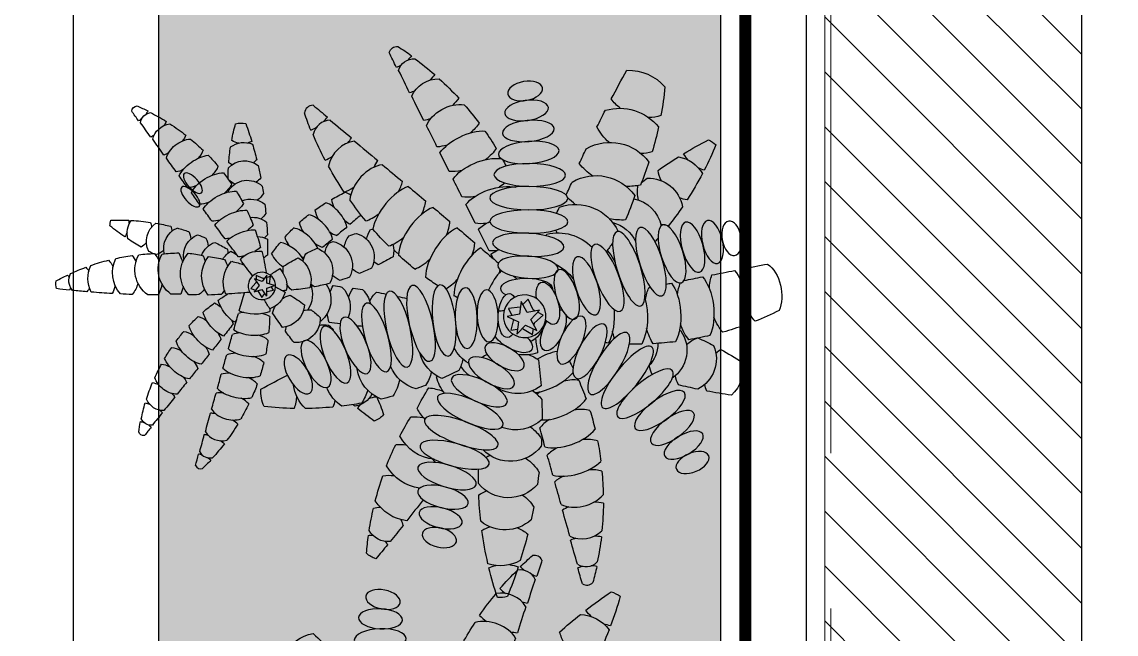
# Model space of a CAD drawing. Header units: millimetres. Extents: x -343543 to 400519, y -115663 to 104219.
# Drawn here: x -59928 to -59033, y -34765 to -34264 of the extents above; entities that cross this region are included whole.
import ezdxf
from ezdxf.xclip import XClip

# ---------------------------------------------------------------- set-up
doc = ezdxf.new("R2010")
doc.units = ezdxf.units.MM
doc.header["$XCLIPFRAME"] = 0
doc.linetypes.add("$0$02'TUONG Xay$0$HIDDEN", pattern=[0.375, 0.25, -0.125])
doc.linetypes.add('XREF MAT BANG TUONG XAY$0$CENTER', pattern=[50.8, 31.75, -6.35, 6.35, -6.35])
doc.layers.get('0').update_dxf_attribs({"color": 231, "lineweight": 0})
for name, color, linetype in [('A-FLOR', 35, 'Continuous'), ('XREF MAT BANG NOI THAT$0$A-PATT', 8, 'Continuous'), ('XREF MAT BANG NOI THAT$0$FF-Plants', 8, 'Continuous'), ('XREF MAT BANG TUONG XAY$0$A-FNSH', 8, 'Continuous'), ('XREF MAT BANG TUONG XAY$0$A-FURN', 8, 'Continuous'), ('XREF MAT BANG TUONG XAY$0$A-PATT', 8, 'Continuous')]:
    doc.layers.add(name, color=color, linetype=linetype)
for name, color, linetype, lineweight in [('A-PATT', 252, 'Continuous', 9), ('A-SYMBOLS', 10, 'Continuous', 13), ('XREF MAT BANG TUONG XAY$0$A-FINE', 8, 'Continuous', 25), ('XREF MAT BANG TUONG XAY$0$A-GRID', 8, 'XREF MAT BANG TUONG XAY$0$CENTER', 15), ('XREF MAT BANG TUONG XAY$0$A-WALL-INT', 8, 'Continuous', 9)]:
    doc.layers.add(name, color=color, linetype=linetype, lineweight=lineweight)
doc.layers.add('fix lightting yellow', color=2, linetype='Continuous', lineweight=5, true_color=0xffff00)

# ---------------------------------------------------------------- blocks, each defined once
blk = doc.blocks.new('XREF MAT BANG TUONG XAY$0$xref_IKIGAI_Cot')
at = {"layer": 'XREF MAT BANG TUONG XAY$0$A-GRID', "color": 8, "ltscale": 20}
blk.add_lwpolyline([(31400, -53920.67), (31400, -27075.56)], dxfattribs=at)
blk = doc.blocks.new('*U253')
at = {"layer": 'XREF MAT BANG TUONG XAY$0$A-PATT'}
h = blk.add_hatch(dxfattribs=at)
h.set_pattern_fill('ANSI31', color=8, scale=10)
h.set_pattern_definition([(45, (39846.79, -11293.564), (-22.45064, 22.45064), [])])
h.paths.add_polyline_path([(-38.7, 47.5), (4361.3, 47.5), (4361.3, -162.5), (-38.7, -162.5)])
at = {"layer": 'XREF MAT BANG TUONG XAY$0$A-WALL-INT', "color": 8}
blk.add_lwpolyline([(-38.7, 47.5), (4361.3, 47.5), (4361.3, -162.5), (-38.7, -162.5)], close=True, dxfattribs=at)
blk = doc.blocks.new('XREF MAT BANG TUONG XAY$0$NNNN')
at = {"layer": 'XREF MAT BANG TUONG XAY$0$A-FURN', "color": 8, "xscale": -1, "rotation": 270}
blk.add_blockref('*U253', (162.5, 12096.43), dxfattribs=at)
blk = doc.blocks.new('XREF MAT BANG NOI THAT$0$YLD.Studio-03-28')
at = {"layer": 'XREF MAT BANG NOI THAT$0$FF-Plants', "color": 8}
for p, q in [((-35.01, 218.66), (-31.74, 218.8)), ((-32.59, 213), (-35.01, 218.66)), ((-30.1, 213.92), (-32.2, 220.17)), ((-32.2, 220.17), (-26.83, 216.35)), ((-30.36, 218.86), (-29.06, 218.92)), ((-29.06, 218.92), (-24.42, 222.98)), ((-26.83, 216.35), (-21.54, 220.27)), ((-24.42, 222.98), (-23, 219.19)), ((-21.54, 220.27), (-23.52, 213.99)), ((-22.39, 217.56), (-22.33, 217.39)), ((-22.33, 217.39), (-17.04, 214.24)), ((-35.39, 210), (-30.1, 213.92)), ((-28.81, 210.07), (-35.39, 210)), ((-34.16, 207.04), (-33.37, 210.02)), ((-28.05, 207.8), (-34.16, 207.04)), ((-32.89, 211.86), (-32.59, 213)), ((-26.71, 203.82), (-28.81, 210.07)), ((-24.74, 210.11), (-26.71, 203.82)), ((-22.86, 204.47), (-25.89, 206.42)), ((-18.26, 210.09), (-24.74, 210.11)), ((-23.52, 213.99), (-18.15, 210.17)), ((-21.79, 210.1), (-22.86, 204.47)), ((-17.04, 214.24), (-20.26, 211.67)), ((-9.06, 2.82), (-8.03, 12.37)), ((-8.03, 12.37), (-2.3, 9.48)), ((-3.47, 3.35), (-1.55, 13.44)), ((-1.36, 13.34), (2.83, 4.15)), ((0.92, 8.33), (9.61, 10.47)), ((9.61, 10.47), (8.81, 4.91)), ((-15.62, -3.78), (-11.18, 0.69)), ((-13.66, 2.06), (-3.47, 3.35)), ((-4.66, -2.89), (-13.66, 2.06)), ((-9.27, 2.61), (-9.06, 2.82)), ((2.83, 4.15), (13.02, 5.44)), ((13.02, 5.44), (5.54, -1.6)), ((8.25, 0.95), (13.32, -7.22)), ((-6.85, -7.71), (-15.62, -3.78)), ((-5.92, -9.53), (-6.85, -7.71)), ((-6.58, -12.98), (-4.66, -2.89)), ((0.91, -5.95), (-6.58, -12.98)), ((3.84, -8.87), (-2.6, -15.99)), ((9.92, -10.89), (0.91, -5.95)), ((5.65, -8.55), (3.84, -8.87)), ((5.54, -1.6), (9.92, -10.89)), ((13.32, -7.22), (8.57, -8.04)), ((-2.6, -15.99), (-4.94, -11.44))]:
    blk.add_line(p, q, dxfattribs=at)
for centre, major_axis, ratio, start_param, end_param in [((126.93, 295.28), (154.05, 93.06), 1, 2.093129, 2.150944), ((-28.11, 370.05), (12.47, 1.38), 1, 1.147291, 1.658613), ((-720.71, 297.44), (696.05, 87.86), 1, -0.019775, -0.004764), ((126.93, 295.28), (179.26, 16.06), 1, 2.620889, 2.695191), ((-30.78, 359.39), (11.92, 3.92), 1, 0.563286, 1.731811), ((-28.13, 380.65), (7.38, 7.38), 1, 3.163446, 3.394357), ((-28.13, 380.65), (7.38, 7.38), 1, 4.211477, 4.434646), ((-720.71, 297.44), (-27.98, 701.02), 1, -1.525383, -1.508416), ((-31.22, 367.37), (9.85, 9.85), 1, 3.076455, 3.363905), ((126.93, 295.28), (161.17, 80.1), 1, 2.34786, 2.432422), ((-32.66, 330.92), (24.34, 7.22), 1, 0.822084, 1.709786), ((-31.22, 367.37), (9.85, 9.85), 1, 4.411154, 4.681391), ((-720.71, 297.44), (216.65, 667.29), 1, -1.201138, -1.176629), ((97.05, 330.83), (176.44, 17.96), 1, 3.00218, 3.084607), ((-74.88, 320.05), (12.94, 12.94), 1, 0.82062, 1.078808), ((-251.37, 199.89), (-213.13, 68.28), 1, 4.051837, 4.11859), ((126.93, 295.28), (107.29, 144.5), 1, 1.995112, 2.070246), ((-37.22, 309.64), (25.59, 7.36), 1, 0.581757, 1.74589), ((-31.83, 357.06), (23.56, 1.4), 1, 3.924663, 4.201909), ((-31.83, 357.06), (22.43, 7.35), 1, 4.620625, 4.910204), ((-77.5, 341.06), (12.94, 12.94), 1, 3.782735, 3.970709), ((-69.5, 305.96), (17.74, 4.46), 1, 1.070558, 1.93711), ((-77.5, 341.06), (12.94, 12.94), 1, 4.331164, 4.559334), ((-251.37, 199.89), (198.1, 104.13), 1, 0.044622, 0.102098), ((-720.71, 297.44), (-15.94, 701.4), 1, -1.561174, -1.547304), ((-167.93, 314.89), (-4.41, 4.15), 0.874189, -0.631907, 0.605204), ((-17.16, 382.24), (160.18, 56.52), 1, 3.202232, 3.258797), ((-3805.39, -4820.75), (3697.77, 5097.06), 1, 0.010517, 0.012058), ((-158.94, 303.71), (-1.27, 9.62), 0.959793, -0.027203, 1.298202), ((-167.93, 314.89), (7.33, 7.53), 0.490947, -1.435337, -1.122828), ((-3804.47, -4821.9), (-5351.81, 3318.39), 1, 4.647902, 4.650212), ((97.05, 330.83), (174.08, 33.9), 1, 3.005163, 3.095157), ((126.93, 295.28), (127.26, 127.26), 1, 2.248166, 2.319436), ((-39.65, 292.82), (24.2, 6.68), 1, 0.349234, 1.81552), ((-35.33, 339.62), (17.75, 17.75), 1, 3.237126, 3.475194), ((-35.33, 339.62), (24.87, 3.43), 1, -1.440259, -1.02539), ((113.3, 163.34), (-5.54, 152.77), 1, 0.097095, 0.15366), ((90.56, 310.2), (-4.8, 8.15), 0.490947, 0.894952, 1.248419), ((90.56, 310.2), (4.65, 2.84), 0.874189, -0.631907, 0.605204), ((-167.93, 314.89), (7.33, 7.53), 0.490947, 4.036545, 4.390012), ((-16.24, 381.09), (-165.27, 39.2), 1, 0.696456, 0.783287), ((-158.94, 303.71), (11.45, 11.76), 0.490947, -1.242361, -1.031338), ((-73.48, 322.67), (12.94, 12.94), 1, 3.653835, 3.878467), ((-62.76, 290.25), (17.63, 4.89), 1, 0.843157, 2.259346), ((-73.48, 322.67), (12.94, 12.94), 1, 4.614517, 4.925034), ((-251.37, 199.89), (-106.67, 196.75), 1, 4.695684, 4.712949), ((-720.71, 297.44), (4.17, 701.56), 1, -1.563026, -1.550692), ((111.07, 162.3), (-108.1, 108.1), 1, -0.487515, -0.393227), ((64.36, 297.58), (-7.76, 9.92), 0.800189, 3.860592, 5.342894), ((112.08, 162.81), (-49.51, 144.63), 1, -0.132709, -0.045878), ((78.73, 305.04), (-7.5, 12.73), 0.490947, 0.941091, 1.224771), ((78.73, 305.04), (-8.66, 1.18), 0.959793, 3.11439, 4.439794), ((90.56, 310.2), (-4.8, 8.15), 0.490947, 1.706256, 2.018765), ((-3506.28, 4685.53), (4396.41, 3576.45), 1, -1.566496, -1.564955), ((-146.73, 290.5), (8.37, 11.22), 0.800189, 0.718999, 2.201301), ((-3803.62, -4822.84), (-5285.14, 3423.57), 1, 4.664988, 4.667502), ((97.05, 330.83), (-24.91, 175.59), 1, 1.600203, 1.670446), ((-57.01, 276.13), (17.51, 5.3), 1, 1.041301, 2.442574), ((-69.5, 305.96), (18.03, 3.11), 1, -0.858259, -0.431968), ((126.37, 276.32), (160.28, 81.86), 1, 2.561375, 2.637785), ((-33.47, 327.58), (-31.96, 4.13), 1, 1.051212, 1.280295), ((-40.21, 273.86), (24.18, 6.74), 1, 0.34663, 1.812916), ((-33.47, 327.58), (30.91, 9.1), 1, 4.595233, 4.887164), ((110.16, 161.69), (-108.1, 108.1), 1, -0.371224, -0.289813), ((49.87, 288.97), (-10.5, 13.85), 0.490947, 0.705769, 1.183947), ((49.87, 288.97), (-9.31, 11.6), 0.671515, 3.780069, 5.510321), ((64.36, 297.58), (-9.68, 14.44), 0.490947, 0.847911, 1.176828), ((78.73, 305.04), (-7.5, 12.73), 0.490947, 1.899231, 2.110255), ((-3507.5, 4685.01), (-3612.43, 4366.89), 1, 3.135264, 3.137574), ((-158.94, 303.71), (11.45, 11.76), 0.490947, 4.082683, 4.366363), ((-15.39, 380.15), (163.44, 46.24), 1, 3.430249, 3.524537), ((-133.26, 277.48), (9.71, 13.37), 0.671515, 0.638476, 2.368728), ((-146.73, 290.5), (12.65, 14.6), 0.490947, -1.176481, -0.937354), ((-3802.7, -4823.64), (3748.2, 5060.09), 1, 0.012815, 0.015), ((-69.5, 305.96), (12.94, 12.94), 1, 3.610658, 3.836879), ((-721.27, 278.48), (6.11, 701.55), 1, -1.559332, -1.54792), ((110.16, 161.69), (140.84, 59.44), 1, 1.700812, 1.771763), ((36.77, 280.2), (-11.29, 13.22), 0.490947, 0.612122, 1.183947), ((36.77, 280.2), (-11.29, 13.22), 0.490947, 3.820292, 5.530953), ((64.36, 297.58), (-9.68, 14.44), 0.490947, 1.965112, 2.204238), ((-3508.52, 4684.49), (-3637.95, 4345.65), 1, 3.126715, 3.12923), ((-146.73, 290.5), (12.65, 14.6), 0.490947, 3.989504, 4.318421), ((-120.03, 266.01), (10.87, 15.97), 0.490947, 0.678699, 2.38936), ((-133.26, 277.48), (11.78, 15.31), 0.490947, -1.152148, -0.795463), ((-110.5, 270.5), (-7.85, 7.1), 0.416275, 3.141593, 9.424778), ((-3802.7, -4823.64), (3746.64, 5061.25), 1, 0.009963, 0.011888), ((-99.39, 272.52), (-7.85, 7.1), 0.416275, 3.141593, 9.424778), ((97.05, 330.83), (-125.41, 125.41), 1, 1.0565, 1.112329), ((-51.24, 259.94), (17.6, 4.98), 1, 1.11615, 2.491989), ((-34.83, 318.83), (38.3, 15.42), 1, 3.860214, 4.06393), ((-36.53, 255.61), (24.13, 6.93), 1, 0.525946, 2.02247), ((-34.83, 318.83), (39.33, 12.58), 1, 4.615045, 4.778236), ((110.16, 161.69), (-135.48, 70.83), 1, -0.447445, -0.381296), ((24.2, 270.68), (-12.04, 12.54), 0.490947, 0.587277, 1.183947), ((24.2, 270.68), (-12.04, 12.54), 0.490947, 3.745574, 5.607066), ((49.87, 288.97), (-10.5, 13.85), 0.490947, 1.989445, 2.346129), ((-3509.43, 4683.88), (4426, 3539.76), 1, -1.56581, -1.563625), ((-14.47, 379.35), (-167.56, 27.83), 1, 0.84524, 0.926651), ((-106.15, 255.33), (9.92, 16.57), 0.490947, 0.603982, 2.465473), ((-120.03, 266.01), (10.87, 15.97), 0.490947, -1.152148, -0.707001), ((-3802.7, -4823.64), (-5699.58, 2677.37), 1, 4.521646, 4.52347), ((-62.76, 290.25), (18.23, 1.57), 1, 4.16472, 4.507719), ((125, 298.86), (169.97, 59.18), 1, 2.943454, 3.012207), ((-720.63, 285.06), (47.67, 699.96), 1, -1.530529, -1.51896), ((110.16, 161.69), (122.85, 90.99), 1, 1.683103, 1.75189), ((12.21, 260.44), (-12.75, 11.82), 0.490947, 3.756496, 5.600887), ((36.77, 280.2), (-11.29, 13.22), 0.490947, 1.989445, 2.434591), ((-3509.43, 4683.88), (-3727.07, 4269.46), 1, 3.100959, 3.102883), ((-133.26, 277.48), (11.78, 15.31), 0.490947, 3.847362, 4.32554), ((-91.67, 245.47), (8.94, 17.12), 0.490947, 0.614903, 2.459294), ((-106.15, 255.33), (9.92, 16.57), 0.490947, -1.152148, -0.692206), ((-3802.7, -4823.64), (-5360.71, 3303.99), 1, 4.632097, 4.634029), ((97.05, 330.83), (165.49, 63.78), 1, 3.144178, 3.184993), ((-57.01, 276.13), (12.94, 12.94), 1, 3.443401, 3.816748), ((-44.88, 246.33), (17.75, 4.44), 1, 1.692739, 2.549569), ((-41.03, 285.06), (17.75, 17.75), 1, 3.51061, 3.720912), ((-34.53, 238.25), (24.11, 6.98), 1, 0.623023, 1.976347), ((-39.57, 280.44), (17.75, 17.75), 1, 4.607864, 4.865684), ((110.16, 161.69), (137.81, 66.16), 1, 1.97756, 2.055063), ((0.84, 249.53), (-13.41, 11.06), 0.490947, 3.843286, 5.522008), ((12.21, 260.44), (-12.75, 11.82), 0.490947, 0.644013, 1.183947), ((24.2, 270.68), (-12.04, 12.54), 0.490947, 1.989445, 2.449387), ((-3509.43, 4683.88), (4624.03, 3276.85), 1, -1.51289, -1.511066), ((1732.81, -5819.56), (6080.13, 1638.78), 1, 1.570977, 1.573492), ((1733.93, -5818.97), (6080.08, 1638.94), 1, 1.568463, 1.570774), ((1735.19, -5818.21), (6085.55, 1618.54), 1, 1.570168, 1.571709), ((-0.63, 379.26), (142.85, 91.9), 1, -1.384301, -1.327735), ((-14.47, 379.35), (-155.63, 68.05), 1, 1.208042, 1.278992), ((-120.03, 266.01), (10.87, 15.97), 0.490947, 3.753714, 4.32554), ((-76.64, 236.47), (7.93, 17.61), 0.490947, 0.701694, 2.380415), ((-91.67, 245.47), (8.94, 17.12), 0.490947, -1.152148, -0.763559), ((-3802.7, -4823.64), (-5126.91, 3656.28), 1, 4.696406, 4.698617), ((97.05, 330.83), (166.05, 62.3), 1, 3.239772, 3.303996), ((127.6, 283.85), (176.15, 36.91), 1, 3.081133, 3.153915), ((-720.04, 286.02), (-701.55, 6.28), 1, 3.0954, 3.110587), ((0.84, 249.53), (-13.41, 11.06), 0.490947, 0.772729, 1.183947), ((-3509.43, 4683.88), (4666.78, 3215.67), 1, -1.502458, -1.500526), ((1731.66, -5819.98), (-1615.59, 6086.33), 1, 0.006845, 0.00903), ((-1.9, 378.5), (-165.87, 36.57), 1, 2.451966, 2.538798), ((-14.47, 379.35), (138.98, 97.66), 1, 3.437173, 3.503321), ((-106.15, 255.33), (9.92, 16.57), 0.490947, 3.728869, 4.32554), ((-61.12, 228.36), (6.89, 18.04), 0.490947, 0.844988, 2.249936), ((-76.64, 236.47), (7.93, 17.61), 0.490947, -1.152148, -0.911655), ((-3802.7, -4823.64), (3939.99, 4912.23), 1, 0.037597, 0.040172), ((-51.24, 259.94), (12.94, 12.94), 1, 3.621671, 3.816748), ((-39.12, 230.15), (17.91, 3.74), 1, 1.89308, 2.40635), ((-35.43, 264.12), (-23.07, 1.39), 1, 1.051839, 1.328745), ((-29.43, 220.51), (24.16, 6.83), 1, 0.898919, 2.050573), ((-35.43, 264.12), (-16.34, 16.34), 1, 2.931778, 3.115115), ((-720.04, 286.02), (616.83, 334.27), 1, -0.585206, -0.557024), ((110.16, 161.69), (152.65, 8.26), 1, 2.473403, 2.533368), ((-9.89, 237.97), (-14.03, 10.26), 0.490947, 3.98658, 5.391529), ((-3509.43, 4683.88), (-3616.54, 4363.48), 1, 3.118357, 3.120569), ((12.21, 260.44), (-12.75, 11.82), 0.490947, 1.989445, 2.378033), ((1731.66, -5819.98), (-1740.97, 6051.66), 1, -0.008287, -0.006463), ((1731.66, -5819.98), (-1657.99, 6074.92), 1, 0.002676, 0.0046), ((-3.02, 377.92), (155.04, 69.38), 1, -1.435677, -1.341389), ((-141.91, 231.11), (17.04, 5.05), 1, 2.602097, 3.077178), ((-114.8, 77.71), (158.16, 43.13), 1, 1.492263, 1.578396), ((-160.74, 229.8), (12.57, 12.57), 1, 5.680202, 6.026293), ((-125.98, 228.84), (17.08, 4.94), 1, 2.204083, 3.274454), ((-114.8, 77.71), (161.68, 27.08), 1, 1.480864, 1.559591), ((-111.01, 228.25), (17.08, 4.93), 1, 2.024853, 3.533691), ((-141.91, 231.11), (12.57, 12.57), 1, 5.915152, 6.098959), ((-114.8, 77.71), (-163.94, 0.05), 1, 4.705661, 4.762338), ((-125.98, 228.84), (-12.57, 12.57), 1, 4.344355, 4.730658), ((-95.08, 225.98), (17.1, 4.88), 1, 1.825605, 3.619336), ((-114.8, 77.71), (-163.91, 2.86), 0.999998, 4.659635, 4.664546), ((-14.47, 379.35), (-169.58, 9.68), 1, 1.073324, 1.14211), ((-91.67, 245.47), (8.94, 17.12), 0.490947, 3.785606, 4.32554), ((97.05, 330.83), (-101.46, 145.46), 1, 1.503452, 1.53593), ((-61.12, 228.36), (6.89, 18.04), 0.490947, -1.382632, -1.117508), ((127.6, 283.85), (-65.98, 167.44), 1, 1.44855, 1.508293), ((1731.66, -5819.98), (6040.95, 1777.78), 1, 1.561619, 1.56383), ((-3509.43, 4683.88), (4456.75, 3501), 0.999996, -1.568653, -1.568182), ((0.84, 249.53), (-13.41, 11.06), 0.490947, 1.989445, 2.229937), ((1731.66, -5819.98), (6068.37, 1681.78), 1, 1.574905, 1.576837), ((-55.75, 518.68), (-309.33, 1.14), 1, 1.233335, 1.283195), ((-160.74, 229.8), (12.57, 12.57), 1, 5.066836, 5.260238), ((-79.67, 223.11), (17.07, 4.96), 1, 2.442404, 3.561484), ((-14.47, 379.35), (161.01, 54.1), 1, 3.938294, 4.015798), ((-76.64, 236.47), (7.93, 17.61), 0.490947, 3.914322, 4.32554), ((-44.34, 218.17), (2.86, 15.19), 0.674119, 0.619056, 1.96912), ((-3801.92, -4824.15), (-5247.07, 3481.64), 1, 4.656891, 4.659536), ((-26.44, 214.07), (10.66, 3.34), 1, 2.51498, 8.798165), ((1731.66, -5819.98), (-1741.86, 6051.4), 1, -0.000673, 0.001759), ((-4.16, 377.5), (162.71, 48.75), 1, -1.409424, -1.328013), ((-55.75, 518.68), (304.85, 52.5), 1, 4.258408, 4.300752), ((-141.91, 231.11), (12.57, 12.57), 1, 4.691759, 4.895835), ((-55.75, 518.68), (218.73, 218.73), 1, 3.701511, 3.734949), ((-125.98, 228.84), (-12.57, 12.57), 1, 3.037108, 3.325039), ((-111.01, 228.25), (17.18, 4.57), 1, -1.309181, -0.889153), ((-64.79, 221.43), (17.1, 4.87), 1, 2.737371, 3.549404), ((-14.47, 379.35), (168.73, 19.57), 1, 4.249273, 4.338395), ((-49.05, 218.03), (12.57, 12.57), 1, 2.371043, 2.858653), ((-61.12, 228.36), (6.89, 18.04), 0.490947, 4.093897, 4.421075), ((-4.16, 377.5), (164.77, 41.25), 1, 4.707412, 4.773561), ((526.07, -46.66), (-534.41, 43.59), 1, -0.428061, -0.382463), ((-4.16, 377.5), (166.05, 35.75), 1, -1.435097, -1.364146), ((59.69, 184.07), (29.02, 10.35), 1, 0.808688, 1.28377), ((-55.75, 518.68), (86.22, 297.08), 1, 3.254285, 3.273493), ((-55.75, 518.68), (-309.08, 12.59), 1, 1.49001, 1.514148), ((-95.08, 225.98), (12.57, 12.57), 1, 4.474951, 4.815659), ((-55.75, 518.68), (72.56, 300.7), 1, 3.304557, 3.338343), ((-79.67, 223.11), (12.57, 12.57), 1, 4.633718, 4.82376), ((-55.75, 518.68), (303.42, 60.18), 1, 4.487866, 4.529554), ((35.51, 81.27), (131.95, 77.19), 1, 1.656346, 1.73385), ((-13.69, 378.84), (130.31, 108.96), 1, 3.770987, 3.877921), ((-64.79, 221.43), (12.57, 12.57), 1, 4.751811, 4.987715), ((168.91, 65.58), (175.84, 175.84), 1, 1.749512, 1.787497), ((-26.44, 214.07), (18.86, 5.87), 1, 4.670835, 5.646892), ((-194.26, -81.14), (-340.97, 43.28), 1, 4.265182, 4.291331), ((-4.16, 377.5), (-169.25, 14.4), 1, 1.633457, 1.647085), ((-4.16, 377.5), (163.33, 46.63), 1, 4.450499, 4.528003), ((-4.16, 377.5), (164.53, 42.22), 1, 4.590669, 4.659456), ((-210.33, 182.27), (274.76, 72.47), 1, -0.238473, -0.152339), ((-26.44, 214.07), (19.57, 5.52), 1, 3.665974, 4.623303), ((136.04, 286.66), (163.45, 80.39), 1, 3.162192, 3.211903), ((0.15, 186.04), (19.73, 0.93), 1, 2.492605, 2.840702), ((-12.17, 199.02), (19.05, 5.22), 1, 4.498677, 5.919621), ((0.15, 186.04), (18.66, 6.47), 1, 1.463413, 1.78637), ((-194.26, -81.14), (332.46, 87.19), 1, 0.686963, 0.72865), ((45.87, 184.29), (-15.39, 9.32), 0.456009, 4.712389, 10.995574), ((35.51, 81.27), (122.26, 91.78), 1, 1.654961, 1.723748), ((168.91, 65.58), (-248.62, 4.92), 1, -0.533723, -0.478886), ((-38.49, 176.4), (19.76, 4.77), 1, 1.257993, 1.538395), ((-38.49, 176.4), (14.37, 14.37), 1, 6.20659, 6.525099), ((-219.23, 208.35), (194.06, 34.27), 1, -0.344998, -0.269905), ((-219.23, 208.35), (-2.52, 197.04), 1, 4.62716, 4.640944), ((136.04, 286.66), (161.48, 84.28), 1, 3.213448, 3.290852), ((12.76, 175.19), (13.97, 13.97), 1, 0.893491, 1.083533), ((-194.26, -81.14), (330.16, 95.54), 1, 0.616686, 0.650472), ((51.18, 157.5), (29.51, 8.88), 1, 0.454219, 1.166567), ((-252.68, -71.77), (187.37, 187.37), 1, 0.403099, 0.459664), ((35.51, 81.27), (-148.48, 36.37), 1, -0.491682, -0.425533), ((-43.03, 160.33), (19.47, 5.84), 1, 1.450716, 1.781814), ((-31.6, 194.2), (19.44, 5.96), 1, 3.340978, 4.744634), ((12.76, 175.19), (13.97, 13.97), 1, 2.10285, 2.425749), ((0.15, 186.04), (19.09, 5.09), 1, 4.409152, 6.108959), ((37.36, 169.77), (-18.94, 9.66), 0.405439, 4.712389, 10.995574), ((62.91, 216.62), (29.87, 7.57), 1, 4.47824, 4.82433), ((7404.17, 6422.59), (-6352.26, 7493.3), 1, 1.55729, 1.558831), ((-250.78, -73.07), (261.79, 41), 1, 0.939147, 1.025978), ((35.51, 81.27), (126.64, 85.63), 1, 1.922607, 1.993558), ((168.91, 65.58), (175.84, 175.84), 1, 1.886405, 1.928292), ((-219.23, 208.35), (83.86, 178.33), 1, -1.386044, -1.32182), ((-43.03, 160.33), (14.37, 14.37), 1, 6.051325, 6.246402), ((-19.36, 195.28), (21.85, 5.76), 1, 4.079193, 5.036001), ((-9.04, 158.46), (15.97, 15.97), 1, 1.62073, 1.685999), ((136.04, 286.66), (-147, 107.56), 1, 1.299788, 1.35347), ((526.07, -46.66), (138.11, 518.1), 0.999988, 1.397662, 1.398225), ((-210.33, 182.27), (225.55, 172.84), 1, -0.746111, -0.667384), ((-4398.2, 3808.72), (-4372.42, 3605.73), 1, 3.130858, 3.132682), ((-49.93, 142.53), (20.08, 3.19), 1, 1.584425, 2.014209), ((-38.49, 176.4), (19.63, 5.27), 1, 3.264132, 4.962173), ((-15.18, 180.12), (21.78, 6), 1, 3.848498, 5.329427), ((-152.83, 119.29), (-39.14, 157.18), 0.999998, -1.523468, -1.519833), ((29.73, 153.87), (-23, 9.44), 0.362784, 4.712389, 10.995574), ((25.1, 162.9), (13.97, 13.97), 1, 2.141547, 2.531114), ((7406.07, 6421.3), (7719.22, 6075.73), 1, 3.166088, 3.168398), ((-249.22, -74.28), (240.39, 111.48), 1, 0.552036, 0.646324), ((35.51, 81.27), (152.83, 3.55), 1, 2.59867, 2.680081), ((-4398.2, 3808.72), (3709.3, 4284.92), 1, -1.56033, -1.558406), ((168.91, 65.58), (-235.52, 79.79), 1, -0.059773, -0.044377), ((-43.03, 160.33), (19.7, 5.03), 1, 3.119432, 4.947597), ((-49.93, 142.53), (19.63, 5.28), 1, 0.11264, 0.485987), ((-7.94, 123.66), (26.28, 26.28), 1, 1.152024, 1.315215), ((596.91, 254.59), (622.34, 106.69), 1, 3.129017, 3.14043), ((-7.94, 123.66), (35.75, 10.14), 1, 0.979264, 1.182981), ((-157.18, 139.15), (114.54, 114.54), 1, 5.565279, 5.620627), ((136.04, 286.66), (128.8, 128.8), 1, 3.129157, 3.158314), ((12.76, 175.19), (-13.97, 13.97), 1, 2.186059, 2.216859), ((45.83, 132.09), (29.23, 9.76), 1, 0.24432, 0.891093), ((59.69, 184.07), (-21.79, 21.79), 1, 2.605271, 2.789078), ((-55.34, 126.48), (19.56, 5.55), 1, 1.427415, 1.933279), ((-219.23, 208.35), (102.72, 168.17), 1, -1.36396, -1.323145), ((-9.38, 164.4), (21.7, 6.3), 1, 3.632054, 4.833195), ((22.16, 137.48), (-22.9, 9.68), 0.362784, 4.712389, 10.995574), ((-210.33, 182.27), (284.07, 6.79), 1, -0.199224, -0.142547), ((7407.63, 6420.08), (8439.57, 5027.37), 1, 3.298149, 3.300663), ((-247.88, -75.62), (-253.08, 78.52), 1, 4.325258, 4.406669), ((-4398.2, 3808.72), (-4350.72, 3631.89), 1, 3.131468, 3.133513), ((168.91, 65.58), (247.86, 20.07), 1, 2.745054, 2.77094), ((-49.93, 142.53), (19.47, 5.84), 1, 3.143861, 4.874981), ((-219.23, 208.35), (-196.25, 17.86), 1, 2.791531, 2.84736), ((-55.34, 126.48), (18.96, 7.33), 1, 0.02821, 0.371208), ((-7.93, 115.69), (27.09, 10.34), 1, 1.529921, 1.821852), ((599.04, 237.65), (446.48, 446.48), 1, 2.51248, 2.524814), ((-155.05, 122.21), (-53.34, 152.94), 1, 4.436484, 4.462597), ((37.32, 105.52), (29.5, 8.92), 1, 0.070833, 1.148318), ((52.57, 141.4), (18.84, 5.94), 1, -1.380608, -0.489438), ((-193.37, -80.66), (272.7, 209.21), 0.999999, 0.034329, 0.040727), ((83.87, 118.76), (13.97, 13.97), 1, 1.326609, 1.520011), ((-193.37, -80.66), (302.02, 164.06), 1, 0.133382, 0.183242), ((-61.07, 108.37), (19.97, 3.81), 1, 1.553919, 1.98021), ((-7.25, 147.46), (22.08, 4.8), 1, 3.700579, 4.290899), ((-4.62, 105.25), (21.36, 7.37), 1, 1.660238, 2.075107), ((15.6, 120.29), (-28.08, 8.27), 0.32034, 4.712389, 10.995574), ((51.18, 157.5), (29.65, 8.4), 1, 4.685359, 5.071661), ((83.87, 118.76), (19.39, 3.79), 1, 2.53236, 2.87845), ((212.26, -123.41), (216.66, 130.03), 1, 1.183698, 1.258), ((165.08, 110.91), (16.86, 5.1), 1, -0.398908, 0.769616), ((192.02, 124.28), (10.36, 10.36), 1, 2.177455, 2.408366), ((212.26, -123.41), (123.87, 220.24), 1, 0.592112, 0.649927), ((179.63, 116.05), (17.05, 4.43), 1, 0.017414, 0.528736), ((168.91, 65.58), (-241.25, 60.29), 1, 0.002879, 0.010825), ((-247.88, -75.62), (-252.5, 80.36), 1, 4.227807, 4.298758), ((-219.23, 208.35), (-195.85, 21.8), 1, 2.710852, 2.781096), ((-61.07, 108.37), (14.37, 14.37), 1, 6.040312, 6.266533), ((599.04, 237.65), (-118.6, 620.18), 1, 1.568655, 1.58163), ((-210.33, 182.27), (200.93, 200.93), 1, 5.229534, 5.264231), ((136.93, 287.13), (180.4, 25.21), 1, 4.162602, 4.248736), ((65.77, 129.34), (19.56, 2.78), 1, -0.991297, -0.516216), ((212.26, -123.41), (243.25, 68.4), 1, 1.548958, 1.633521), ((130.29, 91.05), (34.26, 9.83), 1, -0.154889, 0.732814), ((174.08, 117.62), (13.83, 13.83), 1, 2.090464, 2.377913), ((-442.18, 870.59), (-725.84, 665.89), 1, 3.003743, 3.018754), ((-214.12, 102.47), (-7.06, 4.74), 0.874189, -0.631907, 0.605204), ((-4076.43, -7844.51), (-8058.88, 3635.95), 1, 4.682984, 4.684525), ((7408.97, 6418.74), (7972.1, 5739.9), 1, 3.214224, 3.216408), ((8.86, 102.44), (-31.05, 7.29), 0.300118, 4.712389, 10.995574), ((27.94, 80.03), (29.81, 7.8), 1, 0.004255, 0.944321), ((212.26, -123.41), (-178.67, 178.67), 1, -0.414961, -0.339827), ((101.85, 79.89), (36.02, 10.01), 1, -0.133882, 0.768981), ((161.54, 110.34), (32.81, 4.67), 1, 2.856985, 3.134232), ((-442.18, 870.59), (801.61, 572.42), 1, -1.520806, -1.503839), ((192.02, 124.28), (10.36, 10.36), 1, 3.225486, 3.448654), ((-20.7, 230.29), (-231.06, 59.01), 1, 0.81374, 0.870305), ((-199.1, 89.05), (-3.96, 13.04), 0.959793, -0.027203, 1.298202), ((-214.12, 102.47), (8.43, 12.11), 0.490947, -1.435337, -1.122828), ((-4074.9, -7845.89), (4068.89, 7849.19), 1, 0.022593, 0.024903), ((-55.34, 126.48), (19.81, 4.54), 1, 4.229445, 4.734078), ((-69.85, 91.43), (14.37, 14.37), 1, 6.083489, 6.308121), ((-219.23, 208.35), (-162.14, 111.99), 0.999993, 3.177662, 3.179972), ((-247.88, -75.62), (-247.49, 94.68), 1, 4.177625, 4.243774), ((599.04, 237.65), (-135.55, 616.7), 1, 1.569186, 1.581315), ((45.83, 132.09), (29.57, 8.66), 1, 4.562886, 5.044669), ((212.26, -123.41), (237.46, 86.4), 1, 1.698623, 1.769893), ((80.27, 69.71), (33.9, 9.65), 1, -0.177157, 0.821616), ((138.4, 100.91), (24.92, 24.92), 1, 2.251134, 2.489202), ((174.08, 117.62), (13.83, 13.83), 1, 3.425162, 3.695399), ((-214.12, 102.47), (8.43, 12.11), 0.490947, 4.036545, 4.390012), ((-179.16, 73.54), (9.02, 17.45), 0.800189, 0.718999, 2.201301), ((-199.1, 89.05), (13.17, 18.92), 0.490947, -1.242361, -1.031338), ((-4073.5, -7847), (4073.7, 7846.7), 1, 0.020515, 0.023029), ((7408.97, 6418.74), (7565.69, 6265.88), 1, 3.149351, 3.151275), ((4.15, 83.88), (-31.05, 7.29), 0.300118, 4.712389, 10.995574), ((125.75, 89.41), (31.99, 31.99), 1, 2.292971, 2.522054), ((-442.18, 870.59), (910.7, 375.34), 1, -1.318792, -1.296699), ((-19.16, 228.9), (226.43, 74.85), 1, 3.449787, 3.536618), ((-179.16, 73.54), (14.17, 23.12), 0.490947, -1.176481, -0.937354), ((20.76, 55.09), (29.64, 8.42), 1, 0.111098, 1.050224), ((-210.33, 182.27), (135.08, 249.99), 1, -1.44289, -1.413733), ((189.63, -137.44), (232.66, 98.59), 1, 1.646774, 1.723184), ((57.64, 55.67), (33.49, 10.99), 1, 0.477208, 0.781672), ((93.51, 50.97), (-10.8, 30.01), 0.300118, 1.570796326502317, 7.853981633681903), ((111.64, 56.42), (-7.72, 28.24), 0.32034, 1.570796326843089, 7.853981634022675), ((129.01, 62.6), (-7.23, 23.79), 0.362784, 1.570796326542845, 7.853981633722432), ((146.35, 65.94), (-5.23, 20.61), 0.405439, 1.570796326753082, 7.853981633932668), ((161.54, 110.34), (-23.43, 23.43), 1, 1.594904, 1.627151), ((163.18, 67.82), (-4.34, 17.46), 0.456009, 1.570796327003859, 7.853981634183445), ((179.29, 68.9), (-3.44, 13.91), 0.543524, 1.570796326758771, 7.853981633938357), ((-199.1, 89.05), (13.17, 18.92), 0.490947, 4.082683, 4.366363), ((-157.53, 58.59), (10.38, 20.74), 0.671515, 0.638476, 2.368728), ((-4072.05, -7847.89), (4291.59, 7729.68), 1, 0.045968, 0.048152), ((7408.97, 6418.74), (-7814.55, 5952.61), 1, 1.353149, 1.354972), ((-247.88, -75.62), (-225.55, 139.07), 1, 4.276146, 4.322723), ((1.84, 65.02), (-29.08, 3.35), 0.32034, 4.712389, 10.995574), ((37.32, 105.52), (29.7, 8.22), 1, 4.657908, 5.047475), ((114.45, 84.22), (55.34, 17.26), 1, 2.954557, 3.158273), ((76.05, 43.59), (-11.97, 26.71), 0.32034, 1.570796326202381, 7.853981633381967), ((138.4, 100.91), (24.92, 24.92), 1, 3.208423, 3.306613), ((-17.77, 227.8), (219.55, 93.13), 1, 3.468642, 3.56293), ((-136.57, 45.73), (11.39, 24.61), 0.490947, 0.678699, 2.38936), ((-157.53, 58.59), (12.81, 23.9), 0.490947, -1.152148, -0.795463), ((-4072.05, -7847.89), (-8006.89, 3749.05), 1, 4.686888, 4.688812), ((-210.33, 182.27), (200.93, 200.93), 1, 5.025432, 5.079115), ((214.95, -118.36), (178.67, 178.67), 1, 1.507122, 1.510757), ((39.13, 37.21), (32.6, 13.39), 1, 0.497671, 0.926523), ((-179.16, 73.54), (14.17, 23.12), 0.490947, 3.989504, 4.318421), ((-114.89, 34.11), (9.94, 25.23), 0.490947, 0.603982, 2.420377), ((-136.57, 45.73), (11.39, 24.61), 0.490947, -1.152148, -0.707001), ((-4072.05, -7847.89), (4131.37, 7816.49), 1, 0.020191, 0.022015), ((7408.97, 6418.74), (7593.47, 6232.18), 1, 3.159148, 3.16108), ((-0.12, 46.92), (-24.85, 0.77), 0.362784, 4.712389, 10.995574), ((-247.88, -75.62), (-132.14, 229.68), 1, 4.701668, 4.714353), ((10.37, 29.18), (29.95, 7.23), 1, 0.306291, 0.866837), ((59.21, 36.19), (-10.29, 22.63), 0.362784, 1.570796326205139, 7.853981633384725), ((-16.31, 226.91), (208.22, 116.26), 1, 3.476887, 3.558298), ((-92.58, 23.77), (8.46, 25.76), 0.490947, 0.614903, 2.459294), ((-114.89, 34.11), (9.94, 25.23), 0.490947, -1.152148, -0.692206), ((-4072.05, -7847.89), (-7987.25, 3790.71), 1, 4.686738, 4.688669), ((44.58, 26.29), (-10.69, 18.38), 0.405439, 4.712389, 10.995574), ((27.94, 80.03), (29.51, 8.85), 1, 4.597926, 4.920824), ((20.36, 21.41), (35.04, 3.76), 1, 0.611668, 0.904591), ((-157.53, 58.59), (12.81, 23.9), 0.490947, 3.847362, 4.32554), ((-69.7, 14.75), (6.95, 26.21), 0.490947, 0.701694, 1.194978), ((-92.58, 23.77), (8.46, 25.76), 0.490947, -1.152148, -0.763559), ((-4072.05, -7847.89), (4134.36, 7814.91), 1, 0.014988, 0.0172), ((-2.03, 29.34), (-21.23, 1.07), 0.405439, 4.712389, 10.995574), ((131.9, -270.46), (303.95, 46.02), 1, 1.410038, 1.448165), ((115.03, 12.41), (30.45, 8.87), 1, -1.13023, 0.600891), ((170.71, 18.85), (30.84, 7.37), 1, 2.308965, 2.535186), ((131.9, -270.46), (272.76, 141.78), 1, 0.980189, 1.050433), ((-16.31, 226.91), (-238.48, 0.16), 1, 0.960407, 1.031357), ((-136.57, 45.73), (11.39, 24.61), 0.490947, 3.753714, 4.32554), ((-98.24, -4.21), (-0.17, 31.89), 0.300118, 1.570796327715664, 7.85398163489525), ((-79.1, -4.35), (-0.17, 31.89), 0.300118, 1.570796327681729, 7.853981634861315), ((7408.97, 6418.74), (7542.37, 6293.93), 1, 3.153558, 3.155493), ((-69.7, 14.75), (6.95, 26.21), 0.490947, -1.152148, -0.911655), ((31.44, 15.55), (-8.97, 15.6), 0.456009, 4.712389, 10.995574), ((-210.33, 182.27), (117.51, 258.72), 1, 4.57275, 4.590231), ((85.3, 10.6), (30.46, 8.83), 1, -1.194927, 0.516377), ((141.32, 15.18), (22.42, 22.42), 1, 1.840951, 1.956005), ((141.32, 15.18), (30.56, 8.47), 1, -1.009427, 0.406762), ((200.45, 17.42), (29.63, 11.31), 1, 2.222132, 2.446764), ((131.9, -270.46), (305.03, 38.2), 1, 1.220489, 1.310482), ((170.71, 18.85), (30.57, 8.42), 1, -0.803958, 0.062594), ((233.01, 15.25), (22.42, 22.42), 1, 1.930346, 2.11832), ((131.9, -270.46), (304.53, 42.02), 1, 1.114106, 1.196533), ((-135.56, -4.21), (1.64, 24.81), 0.362784, 1.570796328117058, 7.853981635296644), ((-117.19, -5.07), (-0.24, 29.27), 0.32034, 1.570796327763428, 7.853981634943015), ((-114.89, 34.11), (9.94, 25.23), 0.490947, 4.089229, 4.32554), ((-60.17, -3.81), (-1.93, 29.21), 0.32034, 1.570796327460503, 7.853981634640089), ((-46.34, 7.07), (5.41, 26.57), 0.490947, 0.844988, 1.162328), ((-4072.05, -7847.89), (4020.43, 7874.12), 0.999995, -0.000358, 0.000114), ((-41.75, -3.63), (-1.75, 24.8), 0.362784, 1.570796327655833, 7.853981634835419), ((-24.15, -2.6), (-0.19, 21.26), 0.405439, -0.638013, 3.222605), ((-2.21, 12.53), (17.97, 0.96), 0.456009, -0.597189, 3.712648), ((-1.68, -0.85), (16.8, 4.68), 1, 0.976365, 7.25955), ((526.07, -46.66), (-533.78, 50.69), 1, -0.031866, -0.022297), ((16.7, 8.87), (-8.97, 15.6), 0.456009, 0.467456, 0.526537), ((16.7, 8.87), (-8.97, 15.6), 0.456009, 2.146873, 5.563258), ((29.85, 4.77), (30.46, 8.82), 1, -0.925589, 0.347124), ((20.36, 21.41), (-24.92, 24.92), 1, 3.981782, 4.006026), ((196.77, 21.01), (29.26, 12.23), 1, -0.642229, -0.384041), ((-185.93, -1.32), (2.52, 14.11), 0.543524, 1.570796329850885, 7.853981637030471), ((-169.96, -2.47), (2.51, 17.82), 0.456009, 1.570796329214219, 7.853981636393805), ((-153.2, -3.84), (1.96, 21.17), 0.405439, 1.570796328573082, 7.853981635752668), ((-16.31, 226.91), (-229.22, 65.8), 1, 1.354724, 1.380164), ((59.57, 6.58), (30.5, 8.67), 1, -1.032415, 0.085581), ((233.01, 15.25), (30.06, 10.11), 1, 2.93965, 3.167819), ((81.71, 372.75), (371.35, 112.19), 1, -1.545573, -1.47882), ((7408.97, 6418.74), (7448.64, 6404.58), 0.999996, 3.142396, 3.142759), ((-1.68, -0.85), (30.78, 7.61), 1, -0.583658, -0.076766), ((170.71, 18.85), (31.33, 4.91), 1, 3.588127, 4.014418), ((200.45, 17.42), (29.86, 10.67), 1, 3.204448, 3.514965), ((81.71, 372.75), (375.62, 96.94), 1, 4.706787, 4.764263), ((-16.31, 226.91), (43.89, 234.41), 0.999817, 3.101661, 3.102023), ((2.69, -9.62), (16.43, 7.35), 0.456009, 4.469975, 5.881978), ((59.57, 6.58), (31.6, 2.68), 1, 3.411523, 3.691925), ((85.3, 10.6), (29.74, 11), 1, 3.388901, 3.719999), ((115.03, 12.41), (30.13, 9.89), 1, 3.425709, 3.855493), ((141.32, 15.18), (30.42, 8.96), 1, 3.418614, 3.924478), ((81.71, 372.75), (387.2, 23.64), 1, -1.44344, -1.416014), ((-12.27, -19.93), (-17.13, 5.51), 0.456009, -1.202658, 3.956111), ((9.82, -24.4), (16.43, 7.35), 0.456009, 3.676106, 8.112547), ((81.71, 372.75), (125.7, 366.99), 1, 3.303209, 3.333224), ((81.71, 372.75), (303.3, 241.85), 1, 3.916053, 3.97089), ((81.71, 372.75), (385.57, 42.67), 1, 4.562726, 4.604613), ((-2252.85, -8538.39), (-8545.74, 2266.3), 1, 4.701636, 4.70346), ((81.71, 372.75), (274.3, 274.3), 1, 3.970904, 3.9863), ((81.71, 372.75), (381.59, 69.8), 1, 4.646106, 4.671992), ((-87.23, -62.66), (27.69, 27.69), 1, 0.325822, 0.38925), ((-30.7, -28.05), (37.63, 10.85), 1, 2.625319, 3.656142), ((347.71, -1031.03), (-421.87, 1009.88), 1, -0.006631, -0.005322), ((-8.86, -9.28), (37.91, 9.83), 1, 3.330519, 3.823619), ((-19.42, -35.27), (-20.27, 6.41), 0.405439, 4.712389, 10.995574), ((17.85, -39.21), (19.27, 8.99), 0.405439, 1.57079632768765, 7.853981634867236), ((-2252.85, -8538.39), (-8551.83, 2243.17), 1, 4.696208, 4.698132), ((-2252.85, -8538.39), (-8621.33, 1959.18), 1, 4.660334, 4.662519), ((359.2, -1027.87), (-505.61, 970.67), 1, -0.046419, -0.035711), ((-54.01, -42.19), (37.73, 10.48), 1, 2.536003, 3.99264), ((349.46, -1031.24), (-463.71, 991.37), 1, -0.028589, -0.02333), ((9.82, -24.4), (16.43, 7.35), 0.456009, 2.859453, 3.117262), ((-2251.17, -8538.7), (-8572.61, 2162.43), 1, 4.681123, 4.683637), ((-77.49, -59.29), (37.64, 10.78), 1, 2.340663, 3.806949), ((-144.74, -80.92), (62.14, 16.95), 1, 0.376175, 0.503716), ((-26.5, -51.49), (-23.66, 7.62), 0.362784, 4.712389, 10.995574), ((26.92, -54.35), (22.08, 11.43), 0.362784, 1.570796327497962, 7.853981634677549), ((146.28, 173.41), (125.19, 202.98), 1, 3.20818, 3.236102), ((-2249.4, -8538.82), (2847.8, 8369.93), 1, 0.047108, 0.049418), ((-2247.33, -8538.82), (-8509.72, 2398), 1, 4.704566, 4.706107), ((-104.73, -70.83), (37.6, 10.95), 1, 2.336167, 3.802453), ((331.95, -1039.41), (-475.18, 985.92), 1, -0.016941, -0.004606), ((-158.04, -84.69), (48.67, 12.59), 1, 0.346459, 0.63839), ((-33.09, -68.65), (-27.34, 10.47), 0.32034, 4.712389, 10.995574), ((37, -69.71), (24.92, 15.36), 0.32034, 1.570796327774609, 7.853981634954195), ((146.28, 173.41), (218.45, 95.67), 1, 3.887248, 3.956035), ((331.95, -1039.41), (-534.86, 954.86), 1, -0.047903, -0.034034), ((-173.89, -95.15), (38.14, 8.87), 1, 0.469374, 0.884243), ((48.34, -84.81), (24.81, 20.04), 0.300118, 1.57079632810651, 7.853981635286097), ((146.28, 173.41), (-237.73, 18.93), 1, 1.348729, 1.414878), ((146.28, 173.41), (237.52, 21.41), 1, 4.428413, 4.499364), ((149.73, 172.98), (223.14, 84.15), 1, 4.474071, 4.560902), ((151.8, 172.98), (230.46, 61.33), 1, 4.668631, 4.725197), ((-130.17, -78.33), (39.97, 11.33), 1, 2.586623, 3.750756), ((-144.74, -80.92), (63.14, 12.72), 1, -0.23803, -0.034314), ((-40.5, -86.16), (-30.37, 9.73), 0.300118, 4.712389, 10.995574), ((-220.45, 158.67), (243.63, 139.54), 1, -1.489547, -1.458183), ((-35.41, -47.99), (27.47, 7.73), 1, 3.664996, 4.302342), ((0.63, -59.31), (30.07, 1.97), 0.490947, 4.416405, 5.391529), ((-243.8, -91.45), (264.26, 19.49), 1, 0.009088, 0.019373), ((146.28, 173.41), (194.5, 137.99), 1, 4.006003, 4.087414), ((147.96, 173.1), (221.93, 87.29), 1, 4.351733, 4.446021), ((331.95, -1039.41), (-902.87, 618.6), 1, -0.48404, -0.459531), ((-200.9, -101.55), (36.26, 6.41), 1, 0.480209, 0.769788), ((-50.58, -65.86), (27.48, 7.71), 1, 3.119645, 3.993323), ((-0.76, -86.6), (30.13, 0.22), 0.490947, 0.96074, 1.183947), ((61.65, -99.31), (18.92, 22.34), 0.32034, 1.570796328619921, 7.853981635799506), ((-163.3, -85.72), (38.08, 10.86), 1, 2.834025, 3.721727), ((-158.04, -84.69), (49.34, 9.64), 1, -0.410561, -0.181478), ((-189.38, 175.29), (267.12, 86.45), 1, -1.561478, -1.485068), ((-243.8, -91.45), (263.77, 25.24), 1, -0.115009, -0.077099), ((75.39, -111.51), (14.64, 20.1), 0.362784, 1.570796329213647, 7.853981636393232), ((-173.89, -95.15), (37.89, 9.89), 1, -0.514776, -0.276708), ((-216.63, 163.75), (274.39, 59.47), 1, -1.461924, -1.390655), ((164.81, -310.51), (246.87, 246.87), 1, 1.695842, 1.713107), ((-103.93, -121.7), (26.46, 10.7), 1, 0.929655, 1.355947), ((-69.77, -84.57), (27.63, 7.13), 1, 3.083987, 4.256555), ((-46.34, -104.18), (-27.9, 8.85), 0.32034, 4.712389, 10.995574), ((-0.76, -86.6), (30.13, 0.22), 0.490947, 4.156103, 5.522008), ((-200.9, -101.55), (36.6, 4.02), 1, -0.407081, -0.129834), ((-216.63, 163.75), (273.46, 63.61), 1, 4.699825, 4.77496), ((-86.05, -101.92), (27.29, 8.36), 1, 2.817212, 4.233401), ((9598.21, -2076.1), (2025.09, 9612.52), 0.999996, 1.576143, 1.576274), ((-3.74, -113.76), (-30.09, 1.53), 0.490947, -1.152148, -0.763559), ((-3.74, -113.76), (-30.09, 1.53), 0.490947, 3.785606, 4.32554), ((-243.8, -91.45), (253.99, 75.53), 1, -0.413209, -0.344422), ((20.15, -82.2), (26.71, 7.46), 1, 4.4537, 5.200923), ((33.25, -129.97), (27.7, 1.31), 1, 1.048117, 1.324965), ((89.67, -121.79), (12.46, 17.23), 0.405439, 1.570796329326606, 7.853981636506192), ((-216.63, 163.75), (248.92, 129.86), 1, 4.329382, 4.413944), ((164.81, -310.51), (347.81, 30.31), 1, 2.442768, 2.500244), ((-125.03, -138.22), (28.31, 3.58), 1, 0.992036, 1.302554), ((-52.66, -121.47), (-23.66, 7.62), 0.362784, 4.712389, 10.995574), ((-103.93, -121.7), (27.93, 5.85), 1, -0.092452, 0.13377), ((-247.58, 98.25), (-195.64, 195.64), 1, 3.074822, 3.088233), ((103.71, -131.02), (9.17, 15.48), 0.456009, 1.570796330207066, 7.853981637386653), ((-247.58, 98.25), (258.06, 99.76), 1, -1.338969, -1.268726), ((9598.21, -2076.1), (1960.63, 9625.89), 0.999995, 1.570929, 1.571374), ((-3.74, -113.76), (-30.09, 1.53), 0.490947, 0.614903, 2.459294), ((26.1, -105.91), (26.71, 7.46), 1, 3.832451, 5.407049), ((42.16, -151.58), (26.58, 7.9), 1, 0.822433, 1.110363), ((117.96, -138.21), (5.53, 13.22), 0.543524, 1.570796330777153, 7.853981637956739), ((164.81, -310.51), (335.81, 95.52), 1, 2.324239, 2.390992), ((-148.49, -155.88), (20.18, 20.18), 1, 0.049122, 0.277291), ((-103.93, -121.7), (27.45, 7.81), 1, 3.041096, 3.907647), ((-247.58, 98.25), (268.25, 67.73), 1, -1.331889, -1.241895), ((-125.03, -138.22), (27.47, 7.75), 1, -0.117756, 0.106875), ((-58.11, -138.26), (-20.48, 5.72), 0.405439, 4.712389, 10.995574), ((9598.21, -2076.1), (-9657.65, 1797.41), 1, -0.015287, -0.01372), ((-8.3, -140.7), (-29.95, 3.28), 0.490947, -1.152148, -0.762871), ((-8.3, -140.7), (-29.95, 3.28), 0.490947, 3.728869, 4.32554), ((249.16, -37.37), (-180.84, 180.84), 1, 1.145565, 1.150477), ((42.16, -151.58), (26.99, 6.37), 1, 2.186811, 2.573114), ((-414.46, -240.64), (-94.86, 473.15), 1, -1.563798, -1.53036), ((-148.49, -155.88), (20.18, 20.18), 1, 5.783878, 5.971852), ((-243.8, -91.45), (235.19, 122.06), 1, -0.711068, -0.64492), ((249.16, -37.37), (251.39, 46.98), 1, 3.38012, 3.436797), ((33.25, -129.97), (26.64, 7.72), 1, 4.024889, 5.533726), ((-120.41, -138.5), (27.48, 7.72), 1, 3.333395, 3.591583), ((-247.58, 98.25), (262.76, 86.63), 1, -1.496933, -1.414506), ((-62.44, -154.51), (-17.52, 4.12), 0.456009, 4.712389, 10.995574), ((-14.41, -167.33), (-29.71, 5.01), 0.490947, -1.152148, -0.707001), ((-8.3, -140.7), (-29.95, 3.28), 0.490947, 0.603982, 2.465473), ((49.31, -175.65), (19.61, 19.61), 1, 0.409717, 0.613792), ((-414.46, -240.64), (472.42, 98.43), 1, -0.058503, -0.016159), ((9598.21, -2076.1), (2618.51, 9468.06), 1, 1.643686, 1.64561), ((-14.41, -167.33), (-29.71, 5.01), 0.490947, 3.753714, 4.32554), ((49.31, -175.65), (19.61, 19.61), 1, 1.633109, 1.816916), ((-65.4, -170.23), (-14.12, 2.44), 0.543524, 4.712389, 10.995574), ((-243.8, -91.45), (223.08, 143.01), 1, -0.91466, -0.843709), ((249.16, -37.37), (-201.19, 157.88), 1, 1.171755, 1.250482), ((42.16, -151.58), (26.72, 7.43), 1, 4.215397, 5.285768), ((9598.21, -2076.1), (-9680.08, 1672.37), 1, -0.02331, -0.021125), ((-22.06, -193.56), (-29.37, 6.73), 0.490947, -1.152148, -0.795463), ((-14.41, -167.33), (-29.71, 5.01), 0.490947, 0.678699, 2.38936), ((-22.06, -193.56), (-29.37, 6.73), 0.490947, 3.847362, 4.32554), ((-243.8, -91.45), (172.72, 200.95), 1, -1.320605, -1.239195), ((-22.06, -193.56), (-25.27, 5.06), 0.671515, 0.638476, 2.368728)]:
    blk.add_ellipse(centre, major_axis=major_axis, ratio=ratio, start_param=start_param, end_param=end_param, dxfattribs=at)
at = {"layer": 'XREF MAT BANG NOI THAT$0$FF-Plants', "color": 8, "extrusion": (0, 0, -1)}
for centre, major_axis, ratio, start_param, end_param in [((88.81, 248.1), (-3.93, 13.43), 0.800189, 0.718999, 2.201301), ((104.86, 256.22), (-6.63, 15.02), 0.490947, -1.242361, -1.031338), ((104.86, 256.22), (4.54, 8.58), 0.959793, -0.027203, 1.298201), ((117.18, 263.57), (-4.24, 9.61), 0.490947, -1.435337, -1.122828), ((117.18, 263.57), (5.58, 2.35), 0.874189, -0.631907, 0.605204), ((71.64, 240.59), (-5.7, 18.46), 0.490947, -1.152148, -0.795463), ((71.64, 240.59), (-4.43, 15.92), 0.671515, 0.638476, 2.368728), ((88.81, 248.1), (-6.76, 18.09), 0.490947, -1.176481, -0.937354), ((117.18, 263.57), (-4.24, 9.61), 0.490947, 4.036545, 4.390012), ((38.5, 229.29), (-3.52, 18.99), 0.490947, -1.152148, -0.692206), ((38.5, 229.29), (-3.52, 18.99), 0.490947, 0.603982, 2.465473), ((55.24, 234.46), (-4.61, 18.76), 0.490947, -1.152148, -0.707001), ((55.24, 234.46), (-4.61, 18.76), 0.490947, 0.678699, 2.38936), ((104.86, 256.22), (-6.63, 15.02), 0.490947, 4.082683, 4.366363), ((4.28, 221.9), (-1.29, 19.27), 0.490947, -1.152148, -0.911655), ((4.28, 221.9), (-1.29, 19.27), 0.490947, 0.701694, 2.380415), ((21.5, 225.1), (-2.41, 19.16), 0.490947, -1.152148, -0.763559), ((21.5, 225.1), (-2.41, 19.16), 0.490947, 0.614903, 2.459294), ((88.81, 248.1), (-6.76, 18.09), 0.490947, 3.989504, 4.318421), ((-13.1, 219.71), (-0.17, 19.31), 0.490947, 0.844988, 2.249936), ((55.24, 234.46), (-4.61, 18.76), 0.490947, 3.753714, 4.32554), ((71.64, 240.59), (-5.7, 18.46), 0.490947, 3.847362, 4.32554), ((21.5, 225.1), (-2.41, 19.16), 0.490947, 3.785606, 4.32554), ((38.5, 229.29), (-3.52, 18.99), 0.490947, 3.728869, 4.32554), ((-49.67, 192.68), (-10.73, 13.68), 0.490947, 0.772729, 1.678136), ((4.28, 221.9), (-1.29, 19.27), 0.490947, 3.914322, 4.32554), ((-49.67, 192.68), (-10.73, 13.68), 0.490947, 4.035032, 5.522008), ((-60.86, 181.57), (-11.51, 13.03), 0.490947, 3.919733, 5.600887), ((-60.86, 181.57), (-11.51, 13.03), 0.490947, 0.644013, 1.183947), ((-165.32, 170.56), (-6.97, 6.38), 0.874189, -0.631907, 0.605204), ((-71.38, 169.83), (-12.25, 12.34), 0.490947, 0.587277, 1.183947), ((-60.86, 181.57), (-11.51, 13.03), 0.490947, 1.989445, 2.116551), ((-146.89, 157.86), (-15.12, 0.86), 0.959793, -0.027203, 1.298202), ((-165.32, 170.56), (10.87, 12.27), 0.490947, 0.894952, 1.248419), ((-81.19, 157.49), (-12.94, 11.6), 0.490947, 0.612122, 1.183947), ((-71.38, 169.83), (-12.25, 12.34), 0.490947, 3.745574, 5.607066), ((-71.38, 169.83), (-12.25, 12.34), 0.490947, 1.989445, 2.449387), ((-165.32, 170.56), (10.87, 12.27), 0.490947, 1.706256, 2.018765), ((-146.89, 157.86), (16.98, 19.18), 0.490947, 0.941091, 1.224771), ((-81.19, 157.49), (-12.94, 11.6), 0.490947, 3.820292, 5.530953), ((-124.93, 140.4), (16.48, 14.31), 0.800189, 3.860592, 5.342894), ((-90.28, 144.61), (-13.6, 10.83), 0.490947, 0.705769, 1.183947), ((-81.19, 157.49), (-12.94, 11.6), 0.490947, 1.989445, 2.434591), ((-146.89, 157.86), (16.98, 19.18), 0.490947, 1.899231, 2.110255), ((-124.93, 140.4), (21.25, 21.36), 0.490947, 0.847911, 1.176828), ((-90.28, 144.61), (-11.37, 9.58), 0.671515, -1.163527, -0.772865), ((-90.28, 144.61), (-13.6, 10.83), 0.490947, 1.989445, 2.346129), ((-103.12, 120.95), (19.68, 16.64), 0.671515, 3.780069, 5.510321), ((-103.12, 120.95), (22.46, 20.09), 0.490947, 0.705769, 1.183947), ((-124.93, 140.4), (21.25, 21.36), 0.490947, 1.965112, 2.204238), ((-83.74, 101.68), (23.59, 18.75), 0.490947, 3.820292, 5.530953), ((-83.74, 101.68), (23.59, 18.75), 0.490947, 0.612122, 1.183947), ((-103.12, 120.95), (22.46, 20.09), 0.490947, 1.989445, 2.346129), ((-65.52, 81.32), (24.64, 17.35), 0.490947, 3.745574, 5.607066), ((-83.74, 101.68), (23.59, 18.75), 0.490947, 1.989445, 2.434591), ((-65.52, 81.32), (24.64, 17.35), 0.490947, 0.587277, 1.183947), ((-48.51, 59.94), (25.6, 15.88), 0.490947, 3.756496, 5.600887), ((-65.52, 81.32), (24.64, 17.35), 0.490947, 1.989445, 2.449387), ((-48.51, 59.94), (25.6, 15.88), 0.490947, 0.725468, 1.183947), ((-32.77, 37.6), (26.48, 14.37), 0.490947, 3.843286, 5.522008), ((-48.51, 59.94), (25.6, 15.88), 0.490947, 1.989445, 2.378033), ((-18.36, 14.39), (27.28, 12.8), 0.490947, 4.11724, 4.776912), ((-32.77, 37.6), (26.48, 14.37), 0.490947, 1.989445, 2.083734), ((43.77, -19.86), (12.4, 24.11), 0.490947, 4.153605, 4.819728), ((43.77, -19.86), (12.4, 24.11), 0.490947, 0.893439, 2.300645), ((66.8, -28.49), (10.98, 24.79), 0.490947, -1.152148, -1.025041), ((66.8, -28.49), (10.98, 24.79), 0.490947, 0.778141, 2.459294), ((90.29, -35.76), (9.52, 25.39), 0.490947, -1.152148, -0.692206), ((90.29, -35.76), (9.52, 25.39), 0.490947, 0.603982, 2.465473), ((114.17, -41.66), (8.03, 25.9), 0.490947, -1.152148, -0.707001), ((114.17, -41.66), (8.03, 25.9), 0.490947, 0.678699, 2.38936), ((138.34, -46.15), (6.51, 26.33), 0.490947, -1.152148, -0.795463), ((66.8, -28.49), (10.98, 24.79), 0.490947, 3.785606, 4.32554), ((138.34, -46.15), (6.19, 22.36), 0.671515, 0.638476, 2.368728), ((164.42, -49.55), (4.97, 26.66), 0.490947, -1.176481, -0.937354), ((90.29, -35.76), (9.52, 25.39), 0.490947, 3.728869, 4.32554), ((164.42, -49.55), (5, 19), 0.800189, 0.718999, 2.201301), ((189.61, -51.4), (2.9, 22.87), 0.490947, -1.242361, -1.031338), ((189.61, -51.4), (11.68, 7.03), 0.959793, -0.027203, 1.298202), ((209.76, -51.49), (1.85, 14.64), 0.490947, -1.435337, -1.122828), ((114.17, -41.66), (8.03, 25.9), 0.490947, 3.753714, 4.32554), ((138.34, -46.15), (6.51, 26.33), 0.490947, 3.847362, 4.32554), ((209.76, -51.49), (-8.42, 1.21), 0.874189, 2.509686, 3.746797), ((164.42, -49.55), (4.97, 26.66), 0.490947, 3.989504, 4.318421), ((189.61, -51.4), (2.9, 22.87), 0.490947, 4.082683, 4.366363), ((209.76, -51.49), (1.85, 14.64), 0.490947, 4.036545, 4.390012)]:
    blk.add_ellipse(centre, major_axis=major_axis, ratio=ratio, start_param=start_param, end_param=end_param, dxfattribs=at)
blk = doc.blocks.new('XREF MAT BANG NOI THAT')
at = {"layer": 'XREF MAT BANG NOI THAT$0$A-PATT'}
h = blk.add_hatch(dxfattribs=at)
h.set_pattern_fill('CROSS', color=8, scale=5)
h.paths.add_polyline_path([(30849.97, -37715), (31309.97, -37715), (31309.97, -32895), (30849.97, -32895)])
at = {"color": 8}
for points in [[(30779.97, -37785), (31379.97, -37785), (31379.97, -32825), (30779.97, -32825)], [(30849.97, -37715), (31309.97, -37715), (31309.97, -32895), (30849.97, -32895)]]:
    blk.add_lwpolyline(points, close=True, dxfattribs=at)
for p, xscale, rotation in [((31148.54, -34506.44), -1.000000000000001, 90), ((31082.26, -34911.4), -1, 236.0580917890221)]:
    blk.add_blockref('XREF MAT BANG NOI THAT$0$YLD.Studio-03-28', p, dxfattribs=dict(at, xscale=xscale, rotation=rotation))
blk = doc.blocks.new('01.Xref _MB T1')
at = {"layer": 'XREF MAT BANG TUONG XAY$0$A-FINE', "color": 8}
blk.add_lwpolyline([(36835.01095, -33793.63705), (31604.99214, -33793.63705), (31604.98423, -43834.99759), (36835.00304, -43834.99759)], close=True, dxfattribs=at)
at = {"layer": 'XREF MAT BANG TUONG XAY$0$A-FNSH', "color": 8}
blk.add_lwpolyline([(31604.97181, -41745.00014), (31379.9718, -41745.00039), (31379.9718, -40315.00001), (31189.99022, -40315.00001), (31189.99022, -39785.00001), (31379.98019, -39785.00004), (31379.98092, -35715.00001), (31189.99023, -35715.00001), (31189.99023, -35285.00001), (31379.98015, -35285.00001), (31379.96933, -30914.99949), (31289.99246, -30914.99918), (31289.98296, -30824.99967), (25501.66726, -30824.99964), (25501.67699, -30504.99947)], dxfattribs=at)
at = {"layer": 'XREF MAT BANG TUONG XAY$0$A-FURN', "color": 8}
for points in [[(30779.97428, -37784.99675), (31379.97428, -37784.99675), (31379.97428, -32824.99642), (30779.97428, -32824.99642)], [(30849.97428, -37714.99675), (31309.97428, -37714.99675), (31309.97428, -32894.99642), (30849.97428, -32894.99642)]]:
    blk.add_lwpolyline(points, close=True, dxfattribs=at)
at = {"color": 8}
ref = blk.add_blockref('XREF MAT BANG TUONG XAY$0$xref_IKIGAI_Cot', (-0.00927, -0.00001), dxfattribs=at)
XClip(ref).set_block_clipping_path([(-5181.1494167775, -58156.1251844964), (44638.3275875031, -24933.2650512661)])
at = {"layer": 'XREF MAT BANG TUONG XAY$0$A-FURN', "color": 8, "xscale": -1}
blk.add_blockref('XREF MAT BANG TUONG XAY$0$NNNN', (31604.98349, -47357.72853), dxfattribs=at)
at = {"layer": 'A-PATT', "color": 8}
blk.add_blockref('XREF MAT BANG NOI THAT', (0, 0), dxfattribs=at)
blk = doc.blocks.new('DenSanTuongT2Ikigai')
at = {"layer": 'fix lightting yellow', "linetype": "$0$02'TUONG Xay$0$HIDDEN", "const_width": 10}
blk.add_lwpolyline([(31329.98, 17175), (31329.98, 12215)], dxfattribs=at)

msp = doc.modelspace()

# ---------------------------------------------------------------- block references
at = {"layer": 'A-SYMBOLS'}
msp.add_blockref('01.Xref _MB T1', (-90666.54, 0), dxfattribs=at)

# ---------------------------------------------------------------- next in the draw order: block references
at = {"layer": 'A-FLOR'}
msp.add_blockref('DenSanTuongT2Ikigai', (-90666.55, -50000), dxfattribs=at)

doc.saveas('drawing.dxf')
